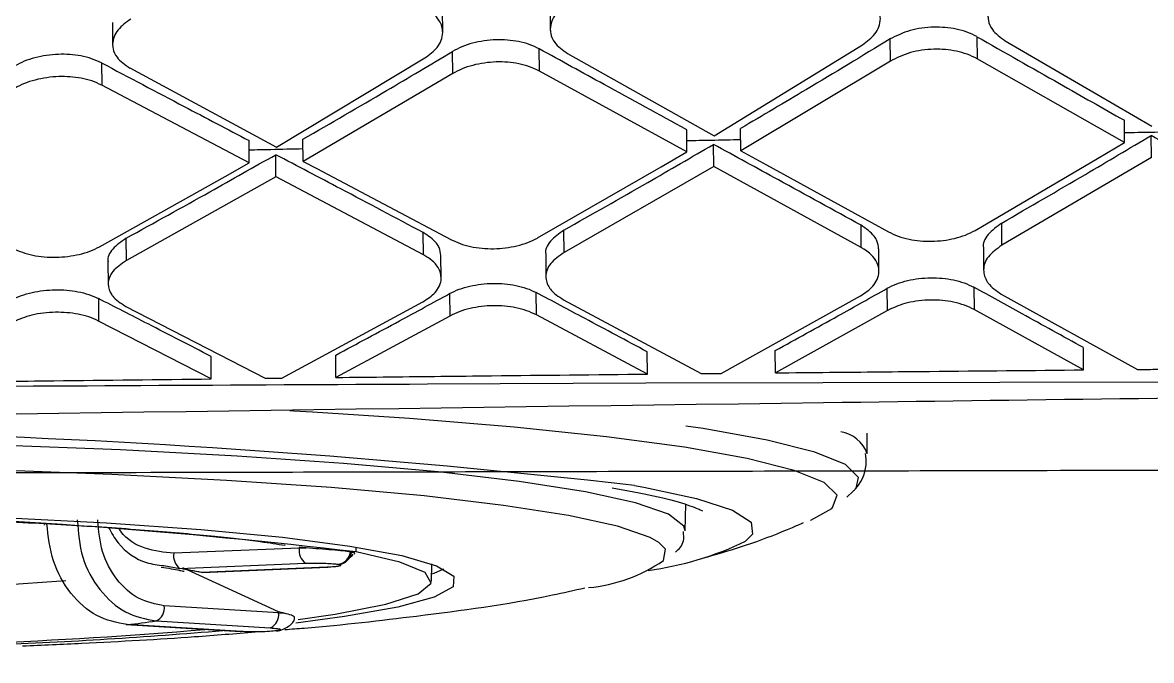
# Model space of a CAD drawing. Extents: x 832 to 912, y 781 to 934.
# Drawn here: x 848.968 to 849.889, y 877.831 to 878.352 of the extents above; entities that cross this region are included whole.
import ezdxf

# ---------------------------------------------------------------- set-up
doc = ezdxf.new("R2010")
doc.units = 0
doc.header["$MEASUREMENT"] = 0
doc.layers.add('1', color=4, linetype='Continuous')

# ---------------------------------------------------------------- blocks, each defined once
blk = doc.blocks.new('pillow top view')
at = {"layer": '1', "color": 3, "linetype": 'Continuous', "lineweight": 25}
for p, q in [((-3.58443, -5.23364), (-3.585, -5.25175)), ((-3.31567, -5.25225), (-3.31511, -5.23421)), ((-3.22735, -5.23549), (-3.22791, -5.25351)), ((-3.59465, -5.26614), (-3.59522, -5.28428)), ((-3.5717, -5.27123), (-3.45492, -5.34063)), ((-3.45493, -5.34063), (-3.33102, -5.27266)), ((-3.30888, -5.28633), (-3.30832, -5.26826)), ((-3.23816, -5.287), (-3.2376, -5.26893)), ((-3.21464, -5.27364), (-3.09794, -5.34562)), ((-2.95187, -5.29026), (-2.95131, -5.27226)), ((-2.8806, -5.27323), (-2.88115, -5.29122)), ((-3.09794, -5.34562), (-2.97399, -5.27614)), ((-2.85762, -5.27761), (-2.741, -5.35186)), ((-3.47756, -5.35244), (-3.59522, -5.28428)), ((-3.30888, -5.28633), (-3.43356, -5.35303)), ((-3.12058, -5.35773), (-3.23816, -5.287)), ((-2.95187, -5.29026), (-3.07659, -5.35847)), ((-2.76365, -5.36424), (-2.88116, -5.29122)), ((-3.47756, -5.35244), (-3.47699, -5.33426)), ((-3.43356, -5.35303), (-3.433, -5.33485)), ((-3.4562, -5.3648), (-3.45563, -5.34661)), ((-3.12058, -5.35773), (-3.12002, -5.33964)), ((-3.07659, -5.35847), (-3.07603, -5.34038)), ((-2.76365, -5.36424), (-2.76309, -5.34621)), ((-3.49769, -5.36287), (-3.47756, -5.35244)), ((-3.09923, -5.37055), (-3.09867, -5.35245)), ((-3.60214, -5.41592), (-3.49769, -5.36287)), ((-3.4562, -5.3648), (-3.58077, -5.42803)), ((-3.33854, -5.43308), (-3.45619, -5.3648)), ((-3.41425, -5.36425), (-3.31591, -5.42155)), ((-3.14204, -5.36914), (-3.12059, -5.35774)), ((-3.07659, -5.35847), (-3.05609, -5.37082)), ((-2.78618, -5.37646), (-2.76365, -5.36424)), ((-2.74231, -5.37745), (-2.74175, -5.35941)), ((-3.24522, -5.42302), (-3.14204, -5.36914)), ((-3.09923, -5.37055), (-3.22386, -5.4356)), ((-2.98165, -5.44124), (-3.09923, -5.37055)), ((-3.05609, -5.37082), (-2.95902, -5.4294)), ((-2.88833, -5.43105), (-2.78618, -5.37646)), ((-2.74231, -5.37745), (-2.86699, -5.44403)), ((-3.58077, -5.42803), (-3.5802, -5.40976)), ((-3.33854, -5.43308), (-3.33797, -5.41488)), ((-3.22386, -5.4356), (-3.2233, -5.41743)), ((-3.59584, -5.42847), (-3.59641, -5.44676)), ((-2.98165, -5.44124), (-2.98109, -5.42313)), ((-2.86698, -5.44403), (-2.86642, -5.42595)), ((-3.3249, -5.45228), (-3.32433, -5.43408)), ((-3.23896, -5.43677), (-3.23952, -5.45495)), ((-2.96803, -5.46106), (-2.96747, -5.44294)), ((-2.8821, -5.44583), (-2.88266, -5.46393)), ((-3.60479, -5.45808), (-3.60536, -5.47641)), ((-3.58275, -5.46541), (-3.47168, -5.5285)), ((-3.31862, -5.46553), (-3.31919, -5.48375)), ((-3.2485, -5.48565), (-3.24794, -5.46743)), ((-3.51548, -5.52725), (-3.60536, -5.47641)), ((-3.45799, -5.52888), (-3.34056, -5.47134)), ((-3.22589, -5.47428), (-3.11623, -5.53883)), ((-2.96235, -5.49351), (-2.96179, -5.47538)), ((-3.31919, -5.48375), (-3.41383, -5.53014)), ((-3.16005, -5.53752), (-3.24851, -5.48565)), ((-3.09977, -5.53932), (-2.98371, -5.48069)), ((-2.89111, -5.4774), (-2.89168, -5.49553)), ((-2.86905, -5.48385), (-2.76058, -5.54966)), ((-2.96235, -5.49351), (-3.05563, -5.54064)), ((-2.80443, -5.54829), (-2.89168, -5.49553)), ((-3.51548, -5.52725), (-3.51491, -5.50892)), ((-3.41383, -5.53014), (-3.41326, -5.51184)), ((-3.16005, -5.53752), (-3.15949, -5.5193)), ((-3.05563, -5.54063), (-3.05506, -5.52243)), ((-2.80443, -5.54829), (-2.80386, -5.53016)), ((-3.16167, -5.5449), (-3.3395, -5.53865)), ((-0.25501, -5.65512), (-3.16167, -5.5449))]:
    blk.add_line(p, q, dxfattribs=at)
at = {"layer": '1', "color": 3, "linetype": 'Continuous', "lineweight": 25, "flags": 128}
blk.add_lwpolyline([(-3.43356, -5.35303), (-3.42275, -5.35931), (-3.41425, -5.36425)], dxfattribs=at)
at = {"layer": '1', "color": 3, "linetype": 'Continuous', "lineweight": 25}
for points, knots in [([(-3.56931, -5.23133), (-3.57327, -5.23401), (-3.5795, -5.2382), (-3.58386, -5.24534), (-3.58498, -5.24978), (-3.58502, -5.25304), (-3.58464, -5.25667), (-3.58207, -5.26348), (-3.57558, -5.26834), (-3.5717, -5.27124)], [0, 0, 0, 0, 0.2291744, 0.3598105, 0.5009038, 0.5312127, 0.5830803, 0.7510344, 1, 1, 1, 1]), ([(-3.33101, -5.27267), (-3.32716, -5.27004), (-3.32106, -5.26587), (-3.31674, -5.25864), (-3.31499, -5.25131), (-3.31697, -5.2435), (-3.32208, -5.23713), (-3.32628, -5.23389), (-3.32847, -5.23246), (-3.32907, -5.23211), (-3.32924, -5.232), (-3.32926, -5.23198)], [0, 0, 0, 0, 0.225352, 0.356894, 0.500743, 0.715888, 0.870994, 0.965766, 0.990473, 0.99903, 1, 1, 1, 1]), ([(-3.2122, -5.23257), (-3.21617, -5.2353), (-3.22239, -5.23959), (-3.22676, -5.2469), (-3.2279, -5.25147), (-3.22794, -5.25484), (-3.22756, -5.25859), (-3.22499, -5.26561), (-3.21852, -5.27064), (-3.21464, -5.27364)], [0, 0, 0, 0, 0.22948, 0.360042, 0.500901, 0.531778, 0.583809, 0.751006, 1, 1, 1, 1]), ([(-2.97398, -5.27614), (-2.97013, -5.27346), (-2.96404, -5.26921), (-2.95971, -5.26181), (-2.95794, -5.25429), (-2.95991, -5.24625), (-2.96504, -5.23972), (-2.96922, -5.23631), (-2.97139, -5.23491), (-2.97197, -5.23452), (-2.97214, -5.23442), (-2.97219, -5.23438), (-2.9722, -5.23438)], [0, 0, 0, 0, 0.225114, 0.356709, 0.500726, 0.716113, 0.871325, 0.966027, 0.990604, 0.997201, 0.999648, 1, 1, 1, 1]), ([(-2.85515, -5.23552), (-2.85912, -5.2383), (-2.86534, -5.24265), (-2.86972, -5.25013), (-2.87086, -5.25481), (-2.8709, -5.25825), (-2.87054, -5.26209), (-2.86798, -5.26932), (-2.8615, -5.27451), (-2.85762, -5.27761)], [0, 0, 0, 0, 0.229638, 0.360152, 0.50091, 0.53132, 0.583198, 0.750978, 1, 1, 1, 1]), ([(-3.59465, -5.26614), (-3.5972, -5.26483), (-3.60218, -5.26228), (-3.6137, -5.25892), (-3.62648, -5.25747), (-3.63927, -5.25809), (-3.64881, -5.25963), (-3.6578, -5.26214), (-3.66285, -5.26455), (-3.66538, -5.26576)], [0, 0, 0, 0, 0.134599, 0.262749, 0.499033, 0.623283, 0.748081, 0.873565, 1, 1, 1, 1]), ([(-3.2376, -5.26893), (-3.24015, -5.26757), (-3.24513, -5.26492), (-3.25666, -5.26141), (-3.27264, -5.25946), (-3.28884, -5.26116), (-3.30073, -5.26455), (-3.30579, -5.26702), (-3.30832, -5.26826)], [0, 0, 0, 0, 0.134531, 0.262753, 0.499651, 0.747857, 0.873521, 1, 1, 1, 1]), ([(-2.88059, -5.27323), (-2.88314, -5.27182), (-2.88812, -5.26908), (-2.89966, -5.26542), (-2.91557, -5.26341), (-2.93541, -5.26521), (-2.94599, -5.2699), (-2.95131, -5.27226)], [0, 0, 0, 0, 0.134393, 0.262676, 0.500281, 0.748838, 1, 1, 1, 1]), ([(-3.59465, -5.26614), (-3.57269, -5.27887), (-3.53347, -5.3016), (-3.49425, -5.32428), (-3.47699, -5.33426)], [0, 0, 0, 0, 0.559996, 1, 1, 1, 1]), ([(-3.433, -5.33485), (-3.40976, -5.32264), (-3.36825, -5.30084), (-3.32663, -5.27821), (-3.30832, -5.26826)], [0, 0, 0, 0, 0.560005, 1, 1, 1, 1]), ([(-3.12002, -5.33964), (-3.14197, -5.32646), (-3.18116, -5.30293), (-3.22035, -5.27932), (-3.2376, -5.26893)], [0, 0, 0, 0, 0.56, 1, 1, 1, 1]), ([(-2.95131, -5.27226), (-2.97461, -5.28518), (-3.01623, -5.30825), (-3.05776, -5.33056), (-3.07603, -5.34038)], [0, 0, 0, 0, 0.560001, 1, 1, 1, 1]), ([(-2.8806, -5.27323), (-2.85866, -5.28688), (-2.81948, -5.31126), (-2.78032, -5.33553), (-2.76309, -5.34621)], [0, 0, 0, 0, 0.560003, 1, 1, 1, 1]), ([(-3.59522, -5.28428), (-3.59776, -5.28298), (-3.60272, -5.28044), (-3.61422, -5.27708), (-3.62701, -5.27562), (-3.63982, -5.27623), (-3.64936, -5.27778), (-3.65836, -5.2803), (-3.66341, -5.28271), (-3.66595, -5.28392)], [0, 0, 0, 0, 0.134043, 0.26196, 0.498839, 0.623087, 0.748002, 0.873574, 1, 1, 1, 1]), ([(-3.23816, -5.287), (-3.2407, -5.28564), (-3.24566, -5.28299), (-3.25718, -5.27948), (-3.27317, -5.27751), (-3.2894, -5.27922), (-3.30129, -5.28262), (-3.30635, -5.28509), (-3.30888, -5.28633)], [0, 0, 0, 0, 0.133922, 0.261919, 0.499444, 0.747819, 0.873513, 1, 1, 1, 1]), ([(-2.88115, -5.29122), (-2.88369, -5.28982), (-2.88864, -5.28709), (-2.90017, -5.28343), (-2.9161, -5.2814), (-2.93596, -5.28321), (-2.94655, -5.2879), (-2.95187, -5.29026)], [0, 0, 0, 0, 0.133752, 0.261804, 0.500014, 0.748804, 1, 1, 1, 1]), ([(-3.5802, -5.40976), (-3.55698, -5.39816), (-3.51551, -5.37745), (-3.47393, -5.35603), (-3.45563, -5.34661)], [0, 0, 0, 0, 0.559999, 1, 1, 1, 1]), ([(-3.43324, -5.34283), (-3.44204, -5.34268), (-3.45671, -5.34242), (-3.47137, -5.34217), (-3.47724, -5.34207)], [0, 0, 0, 0, 0.600115, 1, 1, 1, 1]), ([(-3.33797, -5.41488), (-3.35994, -5.4021), (-3.39916, -5.37927), (-3.43838, -5.35659), (-3.45563, -5.34661)], [0, 0, 0, 0, 0.560001, 1, 1, 1, 1]), ([(-3.2233, -5.41743), (-3.20006, -5.40547), (-3.15856, -5.38412), (-3.11697, -5.36212), (-3.09867, -5.35245)], [0, 0, 0, 0, 0.559998, 1, 1, 1, 1]), ([(-3.07632, -5.34964), (-3.08435, -5.34947), (-3.09901, -5.34917), (-3.11368, -5.34887), (-3.1203, -5.34874)], [0, 0, 0, 0, 0.548061, 1, 1, 1, 1]), ([(-2.98109, -5.42313), (-3.00304, -5.40991), (-3.04224, -5.38631), (-3.08143, -5.36279), (-3.09867, -5.35244)], [0, 0, 0, 0, 0.560003, 1, 1, 1, 1]), ([(-2.71942, -5.35745), (-2.72677, -5.35728), (-2.74143, -5.35694), (-2.75609, -5.3566), (-2.76341, -5.35644)], [0, 0, 0, 0, 0.501224, 1, 1, 1, 1]), ([(-2.86642, -5.42595), (-2.84317, -5.41368), (-2.80165, -5.39178), (-2.76005, -5.3693), (-2.74175, -5.35941)], [0, 0, 0, 0, 0.56, 1, 1, 1, 1]), ([(-2.62423, -5.43219), (-2.64617, -5.4186), (-2.68534, -5.39432), (-2.72451, -5.37008), (-2.74175, -5.35941)], [0, 0, 0, 0, 0.560008, 1, 1, 1, 1]), ([(-3.5802, -5.40976), (-3.58435, -5.41243), (-3.59266, -5.41778), (-3.59652, -5.42488), (-3.59579, -5.42837), (-3.59577, -5.42846)], [0, 0, 0, 0, 0.493058, 0.986583, 1, 1, 1, 1]), ([(-3.67284, -5.41464), (-3.66784, -5.4169), (-3.66032, -5.42031), (-3.64771, -5.42249), (-3.63486, -5.42343), (-3.62174, -5.42232), (-3.60987, -5.41935), (-3.60474, -5.41707), (-3.60214, -5.41592)], [0, 0, 0, 0, 0.250483, 0.377028, 0.500716, 0.74333, 0.869931, 1, 1, 1, 1]), ([(-3.3244, -5.43408), (-3.32458, -5.43193), (-3.32486, -5.42849), (-3.32857, -5.42174), (-3.334, -5.41778), (-3.33797, -5.41488)], [0, 0, 0, 0, 0.307854, 0.493093, 1, 1, 1, 1]), ([(-3.2233, -5.41743), (-3.22744, -5.42018), (-3.23575, -5.42569), (-3.23964, -5.43304), (-3.23891, -5.43667), (-3.23889, -5.43677)], [0, 0, 0, 0, 0.492869, 0.986098, 1, 1, 1, 1]), ([(-3.58077, -5.42803), (-3.58502, -5.4307), (-3.59355, -5.43606), (-3.59748, -5.44612), (-3.59556, -5.45305), (-3.59122, -5.4595), (-3.58678, -5.4626), (-3.58276, -5.46542)], [0, 0, 0, 0, 0.248806, 0.498986, 0.723997, 0.749962, 1, 1, 1, 1]), ([(-3.31592, -5.42155), (-3.31091, -5.42391), (-3.30338, -5.42745), (-3.29077, -5.42974), (-3.27793, -5.43073), (-3.26483, -5.42961), (-3.25296, -5.42656), (-3.24782, -5.42421), (-3.24522, -5.42303)], [0, 0, 0, 0, 0.250291, 0.376902, 0.500644, 0.743313, 0.869962, 1, 1, 1, 1]), ([(-2.96754, -5.44294), (-2.96771, -5.44075), (-2.96798, -5.43721), (-2.97167, -5.43024), (-2.97712, -5.42613), (-2.98109, -5.42313)], [0, 0, 0, 0, 0.304418, 0.492953, 1, 1, 1, 1]), ([(-2.95902, -5.4294), (-2.9565, -5.43076), (-2.95156, -5.43342), (-2.94001, -5.43705), (-2.92408, -5.43919), (-2.90796, -5.43779), (-2.89608, -5.43468), (-2.89094, -5.43227), (-2.88833, -5.43105)], [0, 0, 0, 0, 0.133063, 0.260962, 0.500542, 0.743259, 0.869953, 1, 1, 1, 1]), ([(-2.86642, -5.42595), (-2.87057, -5.42877), (-2.87887, -5.43442), (-2.88277, -5.44197), (-2.88205, -5.44572), (-2.88203, -5.44583)], [0, 0, 0, 0, 0.4927079, 0.9857295, 1, 1, 1, 1]), ([(-3.34055, -5.47134), (-3.33679, -5.46906), (-3.3307, -5.46537), (-3.32613, -5.4587), (-3.32422, -5.4518), (-3.32604, -5.44453), (-3.33121, -5.43807), (-3.33576, -5.43496), (-3.33828, -5.43326), (-3.33854, -5.43308)], [0, 0, 0, 0, 0.215831, 0.349188, 0.499292, 0.70691, 0.859744, 0.985585, 1, 1, 1, 1]), ([(-3.22386, -5.4356), (-3.22811, -5.43835), (-3.23664, -5.44387), (-3.2406, -5.45428), (-3.23868, -5.46145), (-3.23435, -5.46816), (-3.22991, -5.47138), (-3.22589, -5.47429)], [0, 0, 0, 0, 0.249009, 0.499073, 0.723727, 0.749945, 1, 1, 1, 1]), ([(-2.98371, -5.48069), (-2.97995, -5.47835), (-2.97387, -5.47456), (-2.96928, -5.46768), (-2.96734, -5.46055), (-2.96919, -5.45294), (-2.97413, -5.44678), (-2.97847, -5.44331), (-2.98084, -5.44186), (-2.98157, -5.44131), (-2.98165, -5.44124)], [0, 0, 0, 0, 0.215546, 0.349011, 0.499331, 0.709145, 0.862685, 0.959657, 0.995193, 1, 1, 1, 1]), ([(-2.86698, -5.44403), (-2.87124, -5.44686), (-2.87975, -5.45252), (-2.88373, -5.46322), (-2.88183, -5.47061), (-2.87751, -5.47753), (-2.87306, -5.48085), (-2.86905, -5.48385)], [0, 0, 0, 0, 0.24918, 0.499174, 0.722965, 0.749936, 1, 1, 1, 1]), ([(-3.67548, -5.4563), (-3.6729, -5.4552), (-3.66781, -5.45303), (-3.65595, -5.45018), (-3.63975, -5.44891), (-3.62375, -5.45095), (-3.61222, -5.45435), (-3.6073, -5.45682), (-3.60479, -5.45808)], [0, 0, 0, 0, 0.129291, 0.255654, 0.499584, 0.739501, 0.86722, 1, 1, 1, 1]), ([(-3.51491, -5.50891), (-3.53169, -5.4994), (-3.56165, -5.48241), (-3.59161, -5.46552), (-3.60479, -5.45808)], [0, 0, 0, 0, 0.559995, 1, 1, 1, 1]), ([(-3.41326, -5.51184), (-3.39561, -5.5033), (-3.3641, -5.48805), (-3.33252, -5.47241), (-3.31862, -5.46553)], [0, 0, 0, 0, 0.5600073, 1, 1, 1, 1]), ([(-3.31862, -5.46553), (-3.31605, -5.46439), (-3.31095, -5.46214), (-3.29909, -5.45919), (-3.2829, -5.45789), (-3.2669, -5.46001), (-3.25537, -5.46356), (-3.25045, -5.46612), (-3.24794, -5.46743)], [0, 0, 0, 0, 0.129136, 0.255483, 0.499522, 0.739804, 0.867467, 1, 1, 1, 1]), ([(-3.15949, -5.5193), (-3.176, -5.5096), (-3.20549, -5.49228), (-3.23497, -5.47502), (-3.24794, -5.46743)], [0, 0, 0, 0, 0.559999, 1, 1, 1, 1]), ([(-3.60536, -5.47641), (-3.60787, -5.47515), (-3.61279, -5.47268), (-3.62433, -5.46928), (-3.63725, -5.46763), (-3.65018, -5.46803), (-3.66217, -5.46945), (-3.67095, -5.47285), (-3.67556, -5.47447), (-3.67605, -5.47464)], [0, 0, 0, 0, 0.132776, 0.260503, 0.500523, 0.625291, 0.750598, 0.973723, 1, 1, 1, 1]), ([(-3.2485, -5.48565), (-3.25101, -5.48434), (-3.25594, -5.48178), (-3.26748, -5.47824), (-3.28348, -5.47611), (-3.29967, -5.47742), (-3.31152, -5.48036), (-3.31661, -5.48261), (-3.31919, -5.48375)], [0, 0, 0, 0, 0.132576, 0.260263, 0.500716, 0.744646, 0.870929, 1, 1, 1, 1]), ([(-3.05506, -5.52244), (-3.03767, -5.51375), (-3.0066, -5.49823), (-2.97548, -5.48236), (-2.96179, -5.47537)], [0, 0, 0, 0, 0.559989, 1, 1, 1, 1]), ([(-2.96179, -5.47537), (-2.95921, -5.4742), (-2.95411, -5.47189), (-2.94225, -5.46887), (-2.92607, -5.46753), (-2.91007, -5.46974), (-2.89854, -5.4734), (-2.89361, -5.47605), (-2.89111, -5.4774)], [0, 0, 0, 0, 0.129025, 0.255349, 0.499559, 0.740124, 0.867721, 1, 1, 1, 1]), ([(-2.80386, -5.53015), (-2.82015, -5.5203), (-2.84924, -5.5027), (-2.87832, -5.48513), (-2.89111, -5.4774)], [0, 0, 0, 0, 0.560004, 1, 1, 1, 1]), ([(-2.89167, -5.49553), (-2.89418, -5.49418), (-2.8991, -5.49154), (-2.91064, -5.48788), (-2.92355, -5.4861), (-2.93646, -5.48648), (-2.94833, -5.48804), (-2.95706, -5.49124), (-2.96177, -5.49325), (-2.96236, -5.4935)], [0, 0, 0, 0, 0.132181, 0.259732, 0.500261, 0.625119, 0.750536, 0.968963, 1, 1, 1, 1]), ([(-0.25423, -5.65688), (-0.85324, -5.63452), (-1.77413, -5.60015), (-3.43436, -5.55515), (-4.49535, -5.52886), (-5.23436, -5.51055)], [0, 0, 0, 0, 0.360925, 0.55487, 1, 1, 1, 1]), ([(-3.3395, -5.53865), (-3.65104, -5.52782), (-3.96534, -5.51691), (-4.27964, -5.50675), (-4.2824, -5.50666)], [0, 0, 0, 0, 0.991227, 1, 1, 1, 1]), ([(-3.7722, -5.5201), (-3.75747, -5.52051), (-3.71469, -5.5217), (-3.62911, -5.52405), (-3.55826, -5.52604), (-3.51548, -5.52725)], [0, 0, 0, 0, 0.17207, 0.499994, 1, 1, 1, 1]), ([(-3.47168, -5.5285), (-3.46912, -5.52857), (-3.46456, -5.5287), (-3.46, -5.52882), (-3.45799, -5.52888)], [0, 0, 0, 0, 0.5601092, 1, 1, 1, 1]), ([(-3.41383, -5.53014), (-3.39917, -5.53056), (-3.35687, -5.53179), (-3.27228, -5.53422), (-3.20235, -5.53627), (-3.16005, -5.53752)], [0, 0, 0, 0, 0.1733285, 0.5000032, 1, 1, 1, 1]), ([(-5.25368, -5.53677), (-5.15456, -5.54067), (-4.95245, -5.54863), (-4.66402, -5.55976), (-4.40503, -5.56968), (-4.196, -5.57765), (-4.01994, -5.58433), (-3.85576, -5.59055), (-3.68111, -5.59715), (-3.46582, -5.60528), (-3.20411, -5.61515), (-2.89148, -5.62693), (-2.55016, -5.63978), (-2.02547, -5.65968), (-1.33762, -5.68613), (-0.50485, -5.71914), (0.42983, -5.757), (1.47143, -5.80044), (2.36703, -5.83885), (3.00543, -5.8661), (3.40365, -5.88307), (3.83664, -5.90146), (4.28532, -5.92042), (4.58969, -5.93293), (4.73766, -5.93901)], [0, 0, 0, 0, 0.029764, 0.060686, 0.086609, 0.107532, 0.123453, 0.139473, 0.156828, 0.175894, 0.204114, 0.235404, 0.269759, 0.306592, 0.392937, 0.476282, 0.556631, 0.673579, 0.789037, 0.825557, 0.865275, 0.908612, 0.955569, 1, 1, 1, 1]), ([(-3.11623, -5.53884), (-3.11316, -5.53892), (-3.10767, -5.53909), (-3.10218, -5.53925), (-3.09977, -5.53932)], [0, 0, 0, 0, 0.559926, 1, 1, 1, 1]), ([(-3.05563, -5.54063), (-3.04095, -5.54108), (-2.99908, -5.54236), (-2.91535, -5.54487), (-2.84629, -5.547), (-2.80443, -5.54828)], [0, 0, 0, 0, 0.175346, 0.499994, 1, 1, 1, 1]), ([(-2.76058, -5.54966), (-2.75707, -5.54977), (-2.75081, -5.54996), (-2.74455, -5.55016), (-2.7418, -5.55024)], [0, 0, 0, 0, 0.5600361, 1, 1, 1, 1])]:
    blk.add_open_spline(points, degree=3, knots=knots, dxfattribs=at)
blk = doc.blocks.new('2026 SOVEREIGN HL')
at = {"layer": '1', "color": 3, "linetype": 'Continuous', "lineweight": 25}
for p, q in [((17.92785, 80.90513), (17.92785, 80.92192)), ((17.91132, 80.86971), (17.91636, 80.87468)), ((17.77951, 80.84245), (17.77989, 80.86397)), ((17.25674, 80.8475), (17.25675, 80.84702)), ((17.46475, 80.82828), (17.3624, 80.82406)), ((17.47045, 80.82846), (17.46475, 80.82906)), ((17.46475, 80.82906), (17.46475, 80.82828)), ((17.46475, 80.82828), (17.47045, 80.82846)), ((17.51109, 80.82512), (17.51115, 80.82912)), ((17.50652, 80.82514), (17.50738, 80.82498)), ((17.35439, 80.81399), (17.36745, 80.81167)), ((17.36745, 80.81167), (17.4698, 80.81589)), ((17.38516, 80.80841), (17.36971, 80.81116)), ((17.44788, 80.77628), (17.36978, 80.81205)), ((17.48752, 80.81263), (17.38516, 80.80841)), ((17.38565, 80.80837), (17.38516, 80.80841)), ((17.38565, 80.80837), (17.48801, 80.81259)), ((17.48752, 80.81263), (17.48801, 80.81259)), ((17.49602, 80.81507), (17.49689, 80.81492)), ((17.57268, 80.80115), (17.57291, 80.81534)), ((17.44787, 80.7755), (17.35474, 80.78112)), ((17.44788, 80.77628), (17.44787, 80.7755)), ((17.44787, 80.7755), (17.4525, 80.77517)), ((17.4525, 80.77517), (17.44788, 80.77628)), ((17.32375, 80.76582), (17.32446, 80.76585)), ((17.32375, 80.76582), (17.41688, 80.76021)), ((17.41759, 80.76023), (17.32446, 80.76585)), ((17.34802, 80.76881), (17.44115, 80.7632)), ((17.41759, 80.76023), (17.41688, 80.76021)), ((17.44614, 80.76081), (17.44498, 80.76067)), ((17.44646, 80.76071), (17.44498, 80.76067)), ((17.44614, 80.76081), (17.44762, 80.76086)), ((17.44646, 80.76071), (17.44762, 80.76086))]:
    blk.add_line(p, q, dxfattribs=at)
at = {"layer": '1', "color": 3, "linetype": 'Continuous', "lineweight": 25, "flags": 128}
for points in [[(17.47547, 80.93921), (17.46027, 80.94008), (17.45696, 80.94027)], [(17.8989, 80.86053), (17.89969, 80.86125), (17.90334, 80.87147), (17.89283, 80.88166), (17.8683, 80.89166), (17.83011, 80.90134), (17.77883, 80.91054), (17.71519, 80.91913), (17.64013, 80.927), (17.55474, 80.93401), (17.47547, 80.93921)], [(17.91874, 80.87727), (17.92085, 80.88597), (17.91014, 80.89634), (17.88517, 80.90652), (17.8463, 80.91637), (17.79409, 80.92574), (17.77996, 80.92785)], [(17.77951, 80.8423), (17.77848, 80.84621), (17.76578, 80.85581), (17.73882, 80.86518), (17.69804, 80.87417), (17.64416, 80.88262), (17.57809, 80.89038), (17.50096, 80.89732), (17.4141, 80.90332), (17.31899, 80.90829), (17.21725, 80.91213), (17.11063, 80.91478), (17.00095, 80.9162), (16.89009, 80.91635), (16.77994, 80.91525), (16.6724, 80.9129), (16.56929, 80.90934)], [(17.75803, 80.83271), (17.75083, 80.83682), (17.72435, 80.84603), (17.68431, 80.85485), (17.63139, 80.86314), (17.5665, 80.87077), (17.49076, 80.87758), (17.40545, 80.88348), (17.31204, 80.88836), (17.21213, 80.89213), (17.10742, 80.89473), (16.99971, 80.89613), (16.89084, 80.89628), (16.78267, 80.89519), (16.67705, 80.89288), (16.57579, 80.88939)], [(17.73809, 80.87932), (17.74581, 80.87796), (17.78865, 80.8688), (17.81798, 80.85924), (17.83332, 80.84944), (17.83446, 80.83955), (17.82866, 80.83389)], [(16.64935, 80.8535), (16.74148, 80.85659), (16.83787, 80.85845), (16.93636, 80.85903), (17.03474, 80.85833), (17.13083, 80.85636), (17.22248, 80.85316), (17.30763, 80.84881), (17.38439, 80.8434), (17.45104, 80.83705), (17.5061, 80.82991), (17.54832, 80.82214), (17.57678, 80.8139), (17.59083, 80.80538), (17.59017, 80.79678), (17.57479, 80.78828), (17.54506, 80.78008), (17.50162, 80.77235), (17.46204, 80.76714)], [(17.88157, 80.85099), (17.88193, 80.85113), (17.8989, 80.86053)], [(17.76172, 80.81809), (17.7633, 80.82739), (17.75803, 80.83271)], [(17.46389, 80.77009), (17.49409, 80.77443), (17.53527, 80.78242), (17.56159, 80.79088), (17.5724, 80.79959), (17.56745, 80.80835), (17.54684, 80.81692), (17.51109, 80.82512)], [(17.57277, 80.80717), (17.57479, 80.8079), (17.5827, 80.81128)]]:
    blk.add_lwpolyline(points, dxfattribs=at)
at = {"layer": '1', "color": 3, "linetype": 'Continuous', "lineweight": 25}
for centre, radius, start, end in [((16.92485, 73.71007), 7.21523, 83.528356, 93.28075), ((17.90208, 80.89609), 0.02734, 19.51352, 81.16414), ((16.93083, 75.9089), 4.95034, 83.26852, 93.162), ((17.47744, 80.82623), 0.01285, 170.81392, 233.56151), ((17.71394, 81.0723), 0.26458, 277.67776, 295.69649), ((17.37508, 80.82201), 0.01285, 170.80436, 233.54488), ((17.49502, 80.82663), 0.0116, 274.96194, 352.61867), ((17.49589, 80.82647), 0.0116, 274.96194, 352.61867), ((17.68828, 80.92564), 0.13023, 275.48828, 304.32668), ((17.2931, 80.35819), 0.45953, 78.444, 80.68994), ((17.02109, 84.08401), 3.29186, 272.24864, 274.41527), ((17.34309, 80.77949), 0.01176, 294.7747, 7.9508), ((17.43622, 80.77387), 0.01176, 294.7877, 7.95463), ((17.06329, 84.53575), 3.78769, 272.15922, 274.91282), ((17.20422, 81.81515), 1.05617, 276.53709, 277.8253), ((17.44657, 80.76896), 0.00817, 277.3714, 297.26844), ((17.06503, 84.68797), 3.94136, 272.17217, 274.91132)]:
    blk.add_arc(centre, radius, start, end, dxfattribs=at)
for points, knots in [([(17.91636, 80.87468), (17.91704, 80.87532), (17.9216, 80.87962), (17.92806, 80.89136), (17.92682, 80.90235), (17.92646, 80.90554)], [0, 0, 0, 0, 0.109506, 0.741338, 1, 1, 1, 1]), ([(17.7198, 80.8773), (17.7318, 80.87515), (17.75637, 80.87073), (17.77933, 80.8646), (17.79262, 80.85929), (17.79323, 80.85887), (17.79346, 80.85871)], [0, 0, 0, 0, 0.2853864, 0.5843277, 0.8434133, 1, 1, 1, 1]), ([(17.01459, 80.85575), (17.02495, 80.85566), (17.06383, 80.85533), (17.12905, 80.85369), (17.2078, 80.8509), (17.27994, 80.8472), (17.34379, 80.84281), (17.39502, 80.83817), (17.43217, 80.83386), (17.44688, 80.83157), (17.45315, 80.83059)], [0, 0, 0, 0, 0.054151, 0.203265, 0.351706, 0.498962, 0.644265, 0.786389, 0.909026, 1, 1, 1, 1]), ([(17.32446, 80.76585), (17.31597, 80.76754), (17.299, 80.77092), (17.27758, 80.79035), (17.26244, 80.81717), (17.26011, 80.8378), (17.25895, 80.84811)], [0, 0, 0, 0, 0.250036, 0.500039, 0.750021, 1, 1, 1, 1]), ([(17.28379, 80.85125), (17.28461, 80.84088), (17.28623, 80.82016), (17.30109, 80.79331), (17.32253, 80.77389), (17.33952, 80.7705), (17.34802, 80.76881)], [0, 0, 0, 0, 0.249989, 0.4999694, 0.749976, 1, 1, 1, 1]), ([(17.35474, 80.78112), (17.34754, 80.78256), (17.33313, 80.78544), (17.31512, 80.80197), (17.3027, 80.82484), (17.30127, 80.84245), (17.30056, 80.85124)], [0, 0, 0, 0, 0.24978, 0.500136, 0.750442, 1, 1, 1, 1]), ([(17.30928, 80.84498), (17.31168, 80.84068), (17.3189, 80.82779), (17.33564, 80.81621), (17.34961, 80.81456), (17.35439, 80.81399)], [0, 0, 0, 0, 0.247306, 0.742208, 1, 1, 1, 1]), ([(17.79458, 80.8203), (17.79677, 80.82091), (17.81998, 80.82732), (17.84773, 80.83662), (17.87288, 80.84772), (17.87582, 80.84902)], [0, 0, 0, 0, 0.084319, 0.892737, 1, 1, 1, 1]), ([(17.3624, 80.82406), (17.35461, 80.82485), (17.33902, 80.82644), (17.32313, 80.83553), (17.31825, 80.84354), (17.31773, 80.8444)], [0, 0, 0, 0, 0.471132, 0.943397, 1, 1, 1, 1]), ([(17.77167, 80.82502), (17.77444, 80.82763), (17.77884, 80.83179), (17.77825, 80.83915), (17.77803, 80.84187)], [0, 0, 0, 0, 0.629594, 1, 1, 1, 1]), ([(17.50652, 80.82514), (17.50466, 80.82541), (17.5009, 80.82598), (17.49167, 80.82674), (17.4811, 80.82752), (17.47397, 80.82815), (17.47045, 80.82846)], [0, 0, 0, 0, 0.247543, 0.500912, 0.753625, 1, 1, 1, 1]), ([(17.50559, 80.82022), (17.5063, 80.82069), (17.50786, 80.82172), (17.5084, 80.82281), (17.5087, 80.8234)], [0, 0, 0, 0, 0.461836, 1, 1, 1, 1]), ([(17.50946, 80.82353), (17.50996, 80.82372), (17.51102, 80.82414), (17.50864, 80.82469), (17.50738, 80.82498)], [0, 0, 0, 0, 0.473521, 1, 1, 1, 1]), ([(17.35227, 80.81281), (17.35766, 80.81189), (17.36457, 80.81072), (17.36977, 80.80962), (17.37092, 80.80938)], [0, 0, 0, 0, 0.779817, 1, 1, 1, 1]), ([(17.4698, 80.81589), (17.47257, 80.81597), (17.47811, 80.81613), (17.48621, 80.81595), (17.49248, 80.81559), (17.49484, 80.81525), (17.49602, 80.81507)], [0, 0, 0, 0, 0.279486, 0.559003, 0.779411, 1, 1, 1, 1]), ([(17.49689, 80.81492), (17.49779, 80.81467), (17.49958, 80.81419), (17.4976, 80.81348), (17.49338, 80.81294), (17.48947, 80.81273), (17.48752, 80.81263)], [0, 0, 0, 0, 0.279647, 0.559221, 0.779558, 1, 1, 1, 1]), ([(17.45291, 80.76183), (17.45823, 80.76224), (17.49633, 80.76517), (17.56831, 80.77365), (17.64121, 80.78314), (17.68885, 80.79388), (17.69775, 80.79588)], [0, 0, 0, 0, 0.060345, 0.431484, 0.893731, 1, 1, 1, 1]), ([(17.45031, 80.7617), (17.45197, 80.76235), (17.45536, 80.76369), (17.45893, 80.76675), (17.46091, 80.76962), (17.46099, 80.77133), (17.46101, 80.77189)], [0, 0, 0, 0, 0.275518, 0.563818, 0.85831, 1, 1, 1, 1]), ([(17.46107, 80.77196), (17.46044, 80.77242), (17.4592, 80.77334), (17.45471, 80.77457), (17.45249, 80.77517)], [0, 0, 0, 0, 0.506462, 1, 1, 1, 1]), ([(17.44115, 80.7632), (17.44331, 80.76303), (17.44764, 80.76269), (17.44997, 80.76199), (17.44945, 80.76133), (17.44724, 80.76099), (17.44614, 80.76081)], [0, 0, 0, 0, 0.279467, 0.559004, 0.779432, 1, 1, 1, 1]), ([(17.23916, 80.74852), (17.25537, 80.74923), (17.30369, 80.75136), (17.36792, 80.75494), (17.41258, 80.7586), (17.4289, 80.75994)], [0, 0, 0, 0, 0.242701, 0.7233, 1, 1, 1, 1]), ([(17.44498, 80.76067), (17.44303, 80.76048), (17.43914, 80.7601), (17.43112, 80.7599), (17.42359, 80.75994), (17.41959, 80.76013), (17.41759, 80.76023)], [0, 0, 0, 0, 0.279664, 0.559219, 0.779595, 1, 1, 1, 1]), ([(19.37603, 80.75163), (19.37205, 80.75162), (19.05357, 80.75078), (18.73556, 80.74133), (15.43409, 80.59858)], [0, 0, 0, 0, 0.012484, 1, 1, 1, 1])]:
    blk.add_open_spline(points, degree=3, knots=knots, dxfattribs=at)
at = {"layer": '1', "rotation": 2.284948898486966}
blk.add_blockref('pillow top view', (20.68535, 86.62929), dxfattribs=at)

msp = doc.modelspace()

# ---------------------------------------------------------------- block references
at = {"layer": '1'}
msp.add_blockref('2026 SOVEREIGN HL', (831.72924, 797.0948), dxfattribs=at)

doc.saveas('drawing.dxf')
